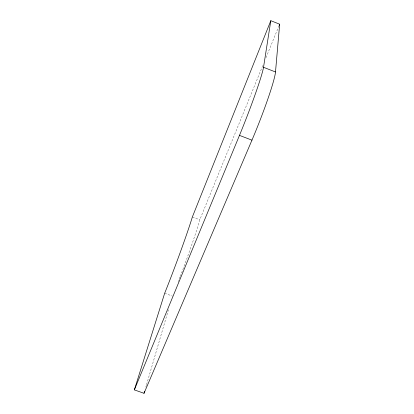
<?xml version="1.0" encoding="UTF-8"?>
<svg xmlns="http://www.w3.org/2000/svg" width="414" height="414" viewBox="0 0 414 414"><rect width="100%" height="100%" fill="white"/><g stroke="black" fill="none" stroke-linecap="round" stroke-linejoin="round"><path stroke-width="0.31" stroke-dasharray="2.07 1.55" d="M145.826 387.106L146.37 385.248M146.551 384.632L168.829 308.466M180.23 276.412A55.005 2.675 -69.7 0 0 199.796 219.793L262.802 65.474M265.974 57.696L278.917 25.994M164.668 293.247L172.447 296.082M192.344 217.008L199.796 219.793M180.002 277.007A55.005 2.675 -69.7 0 1 178.186 281.711"/><path stroke-width="0.62" d="M275.501 71.969L279.652 24.198L270.813 20.7L192.344 217.008A55.046 1.977 -69.6 0 1 164.668 293.247L134.348 389.874L144.02 393.3L251.955 140.155A53.737 4.192 -68.7 0 0 275.501 71.969L263.521 67.285L270.813 20.7M144.02 393.3L144.564 391.442M279.16 25.399L279.652 24.198M134.348 389.874L239.473 135.373A53.799 3.105 -68.9 0 0 263.521 67.285M239.473 135.373L251.955 140.155"/></g></svg>
